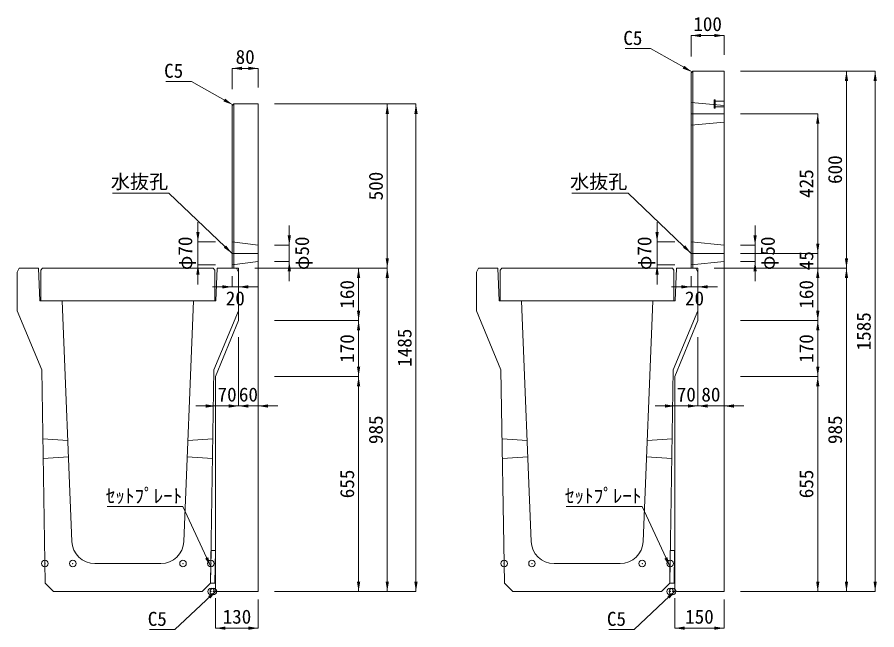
# Model space of a CAD drawing. Units: millimetres at full size, sheet at 1:40. Extents: x 172874 to 199766, y 869448 to 902797.
# Drawn here: x 176966 to 179587, y 876032 to 877898 of the extents above; entities that cross this region are included whole.
import ezdxf
from ezdxf.enums import TextEntityAlignment as Align

# ---------------------------------------------------------------- set-up
doc = ezdxf.new("R2010")
doc.units = ezdxf.units.MM
doc.header["$LTSCALE"] = 40
doc.header["$PDMODE"] = 32
doc.header["$PDSIZE"] = 20
for name, pattern in [('DASHED', [7.5, 6, -1.5]), ('USER1', [28.575, 19.05, -3.175, 3.175, -3.175]), ('USER2', [4.7625, 3.175, -1.5875]), ('USER3', [1.35, 0.75, -0.6])]:
    doc.linetypes.add(name, pattern=pattern)
for name, color, linetype, lineweight in [('セットプレート', 3, 'Continuous', 13), ('パネックスKDS', 2, 'Continuous', 13), ('寸法線', 7, 'Continuous', 13), ('引出線', 4, 'Continuous', 13), ('本体', 2, 'Continuous', 13), ('補助線', 8, 'Continuous', 13), ('ｲﾝｻｰﾄ', 3, 'USER3', 5)]:
    doc.layers.add(name, color=color, linetype=linetype, lineweight=lineweight)
doc.styles.add('ＭＳ ゴシック', font='')
doc.styles.get('ＭＳ ゴシック').set_extended_font_data('MS Gothic')

# ---------------------------------------------------------------- blocks, each defined once
blk = doc.blocks.new('filled_arrow')
at = {"color": 0, "linetype": 'Continuous', "lineweight": -2}
blk.add_solid([(7.5, 1.25), (0, 0), (7.5, -1.25)], dxfattribs=at)

msp = doc.modelspace()

# ---------------------------------------------------------------- linework, layer by layer
at = {"layer": 'セットプレート'}
for points in [[(177555.83, 876173.73), (177568.82, 876173.52), (177570.43, 876273.5), (177557.44, 876273.71)], [(178955.83, 876173.73), (178968.82, 876173.52), (178970.43, 876273.5), (178957.44, 876273.71)]]:
    msp.add_lwpolyline(points, close=True, dxfattribs=at)
at = {"layer": 'パネックスKDS'}
for p, q in [((179021.29, 877728.73), (179026.29, 877733.73)), ((179021.29, 877133.73), (179021.29, 877728.73)), ((179026.29, 877733.73), (179121.29, 877733.73)), ((179121.29, 876148.73), (179121.29, 877733.73)), ((177621.29, 877628.73), (177626.29, 877633.73)), ((177621.29, 877133.73), (177621.29, 877628.73)), ((177626.29, 877633.73), (177701.29, 877633.73)), ((177701.29, 876148.73), (177701.29, 877633.73)), ((177621.29, 877133.73), (177641.29, 877133.73)), ((177641.29, 876973.73), (177641.29, 877133.73)), ((179021.29, 877133.73), (179041.29, 877133.73)), ((179041.29, 876973.73), (179041.29, 877133.73)), ((177641.29, 876973.73), (177571.29, 876803.73)), ((179041.29, 876973.73), (178971.29, 876803.73)), ((177571.29, 876153.73), (177571.29, 876803.73)), ((178971.29, 876153.73), (178971.29, 876803.73)), ((177571.29, 876153.73), (177576.29, 876148.73)), ((177576.29, 876148.73), (177701.29, 876148.73)), ((178971.29, 876153.73), (178976.29, 876148.73)), ((178976.29, 876148.73), (179121.29, 876148.73))]:
    msp.add_line(p, q, dxfattribs=at)
at = {"layer": 'パネックスKDS', "lineweight": 5}
for p, q in [((179026.29, 877133.73), (179026.29, 877733.73)), ((177626.29, 877133.73), (177626.29, 877633.73))]:
    msp.add_line(p, q, dxfattribs=at)
at = {"layer": 'パネックスKDS', "linetype": 'DASHED', "lineweight": 9}
for p, q in [((179021.29, 877638.73), (179121.29, 877628.73)), ((179021.29, 877568.73), (179121.29, 877578.73)), ((177621.29, 877213.73), (177701.29, 877203.73)), ((179021.29, 877213.73), (179121.29, 877203.73)), ((177621.29, 877143.73), (177701.29, 877153.73)), ((179021.29, 877143.73), (179121.29, 877153.73))]:
    msp.add_line(p, q, dxfattribs=at)
at = {"layer": '寸法線'}
for p, q in [((179021.29, 877842.28), (179121.29, 877842.28)), ((179021.29, 877778.73), (179021.29, 877842.28)), ((179121.29, 877783.73), (179121.29, 877842.28)), ((177621.29, 877742.28), (177701.29, 877742.28)), ((177621.29, 877678.73), (177621.29, 877742.28)), ((177701.29, 877683.73), (177701.29, 877742.28)), ((179171.29, 877733.73), (179582.13, 877733.73)), ((179171.29, 877733.73), (179494.63, 877733.73)), ((179494.63, 877133.73), (179494.63, 877733.73)), ((179582.13, 876148.73), (179582.13, 877733.73)), ((177751.29, 877633.73), (178182.13, 877633.73)), ((177751.29, 877633.73), (178094.63, 877633.73)), ((178094.63, 877133.73), (178094.63, 877633.73)), ((178182.13, 876148.73), (178182.13, 877633.73)), ((179171.29, 877603.73), (179407.13, 877603.73)), ((179407.13, 877178.73), (179407.13, 877603.73)), ((177517.22, 877273.73), (177517.22, 877083.73)), ((177795.96, 877263.73), (177795.96, 877093.73)), ((178917.22, 877273.73), (178917.22, 877083.73)), ((179215.96, 877263.73), (179215.96, 877093.73)), ((179407.13, 877238.73), (179407.13, 877073.73)), ((177571.29, 877213.73), (177517.22, 877213.73)), ((177751.29, 877203.73), (177795.96, 877203.73)), ((178971.29, 877213.73), (178917.22, 877213.73)), ((179171.29, 877203.73), (179215.96, 877203.73)), ((179171.29, 877178.73), (179407.13, 877178.73)), ((179171.29, 877178.73), (179407.13, 877178.73)), ((177571.29, 877143.73), (177517.22, 877143.73)), ((177751.29, 877153.73), (177795.96, 877153.73)), ((178971.29, 877143.73), (178917.22, 877143.73)), ((179171.29, 877153.73), (179215.96, 877153.73)), ((177691.29, 877133.73), (178094.63, 877133.73)), ((177691.29, 877133.73), (178007.13, 877133.73)), ((177751.29, 877133.73), (178094.63, 877133.73)), ((178007.13, 877133.73), (178007.13, 876973.73)), ((178094.63, 877133.73), (178094.63, 876148.73)), ((179091.29, 877133.73), (179494.63, 877133.73)), ((179091.29, 877133.73), (179407.13, 877133.73)), ((179171.29, 877133.73), (179494.63, 877133.73)), ((179171.29, 877133.73), (179407.13, 877133.73)), ((179407.13, 877133.73), (179407.13, 876973.73)), ((179494.63, 877133.73), (179494.63, 876148.73)), ((177621.29, 877108.73), (177621.29, 877076.65)), ((177641.29, 877108.73), (177641.29, 877076.65)), ((179021.29, 877108.73), (179021.29, 877076.65)), ((179041.29, 877108.73), (179041.29, 877076.65)), ((177561.29, 877076.65), (177701.29, 877076.65)), ((178961.29, 877076.65), (179101.29, 877076.65)), ((177751.29, 876973.73), (178007.13, 876973.73)), ((177751.29, 876973.73), (178007.13, 876973.73)), ((178007.13, 876973.73), (178007.13, 876803.73)), ((179171.29, 876973.73), (179407.13, 876973.73)), ((179171.29, 876973.73), (179407.13, 876973.73)), ((179407.13, 876973.73), (179407.13, 876803.73)), ((177641.29, 876923.73), (177641.29, 876713.73)), ((179041.29, 876923.73), (179041.29, 876713.73)), ((179121.29, 876923.73), (179121.29, 876713.73)), ((177751.29, 876803.73), (178007.13, 876803.73)), ((177751.29, 876803.73), (178007.13, 876803.73)), ((178007.13, 876803.73), (178007.13, 876148.73)), ((179171.29, 876803.73), (179407.13, 876803.73)), ((179171.29, 876803.73), (179407.13, 876803.73)), ((179407.13, 876803.73), (179407.13, 876148.73)), ((177571.29, 876751.99), (177571.29, 876713.73)), ((177641.29, 876753.73), (177641.29, 876713.73)), ((177701.29, 876753.73), (177701.29, 876713.73)), ((178971.29, 876751.99), (178971.29, 876713.73)), ((179041.29, 876753.73), (179041.29, 876713.73)), ((177701.29, 876713.73), (177511.29, 876713.73)), ((177581.29, 876713.73), (177761.29, 876713.73)), ((179101.29, 876713.73), (178911.29, 876713.73)), ((178981.29, 876713.73), (179181.29, 876713.73)), ((177751.29, 876148.73), (178182.13, 876148.73)), ((177751.29, 876148.73), (178094.63, 876148.73)), ((177751.29, 876148.73), (178007.13, 876148.73)), ((179171.29, 876148.73), (179582.13, 876148.73)), ((179171.29, 876148.73), (179494.63, 876148.73)), ((179171.29, 876148.73), (179407.13, 876148.73)), ((177571.29, 876128.73), (177571.29, 876036.93)), ((177701.29, 876123.73), (177701.29, 876036.93)), ((178971.29, 876128.73), (178971.29, 876036.93)), ((179121.29, 876123.73), (179121.29, 876036.93)), ((177571.29, 876036.93), (177701.29, 876036.93)), ((178971.29, 876036.93), (179121.29, 876036.93))]:
    msp.add_line(p, q, dxfattribs=at)
at = {"layer": '引出線'}
for points in [[(179023.79, 877731.23), (178897.42, 877802.31), (178819.65, 877802.31)], [(177623.79, 877631.23), (177497.42, 877702.31), (177419.65, 877702.31)], [(177621.29, 877178.73), (177428.83, 877362.18), (177257.09, 877362.18)], [(179021.29, 877178.73), (178828.83, 877362.18), (178657.09, 877362.18)], [(177556.63, 876223.72), (177471.79, 876407.18), (177240.43, 876407.18)], [(178956.63, 876223.72), (178871.79, 876407.18), (178640.43, 876407.18)], [(177573.79, 876151.23), (177447.42, 876032.58), (177369.65, 876032.58)], [(178973.79, 876151.23), (178847.42, 876032.58), (178769.65, 876032.58)]]:
    msp.add_lwpolyline(points, dxfattribs=at)
at = {"layer": '本体'}
for p, q in [((176972.29, 877133.73), (176966.29, 877121.73)), ((176966.29, 877121.73), (176966.29, 877003.73)), ((176972.29, 877133.73), (177031.29, 877133.73)), ((177031.29, 877133.73), (177035.29, 877033.73)), ((177576.29, 877133.73), (177572.29, 877033.73)), ((177576.29, 877133.73), (177635.29, 877133.73)), ((177635.29, 877133.73), (177641.29, 877121.73)), ((177641.29, 877121.73), (177641.29, 877003.73)), ((178372.29, 877133.73), (178366.29, 877121.73)), ((178366.29, 877121.73), (178366.29, 877003.73)), ((178372.29, 877133.73), (178431.29, 877133.73)), ((178431.29, 877133.73), (178435.29, 877033.73)), ((178976.29, 877133.73), (178972.29, 877033.73)), ((178976.29, 877133.73), (179035.29, 877133.73)), ((179035.29, 877133.73), (179041.29, 877121.73)), ((179041.29, 877121.73), (179041.29, 877003.73)), ((177035.29, 877033.73), (177103.79, 877033.73)), ((177103.79, 877033.73), (177133.1, 876300.93)), ((177503.79, 877033.73), (177474.48, 876300.93)), ((177503.79, 877033.73), (177572.29, 877033.73)), ((178435.29, 877033.73), (178503.79, 877033.73)), ((178503.79, 877033.73), (178533.1, 876300.93)), ((178903.79, 877033.73), (178874.48, 876300.93)), ((178903.79, 877033.73), (178972.29, 877033.73)), ((176966.29, 877003.73), (177041.29, 876823.73)), ((177641.29, 877003.73), (177566.29, 876823.73)), ((178366.29, 877003.73), (178441.29, 876823.73)), ((179041.29, 877003.73), (178966.29, 876823.73)), ((177041.29, 876823.73), (177051.76, 876173.73)), ((177566.29, 876823.73), (177555.83, 876173.73)), ((178441.29, 876823.73), (178451.76, 876173.73)), ((178966.29, 876823.73), (178955.83, 876173.73)), ((177203.05, 876233.73), (177404.54, 876233.73)), ((178603.05, 876233.73), (178804.54, 876233.73)), ((177051.76, 876173.73), (177077.16, 876148.73)), ((177530.42, 876148.73), (177555.83, 876173.73)), ((178451.76, 876173.73), (178477.16, 876148.73)), ((178930.42, 876148.73), (178955.83, 876173.73)), ((177077.16, 876148.73), (177530.42, 876148.73)), ((178477.16, 876148.73), (178930.42, 876148.73))]:
    msp.add_line(p, q, dxfattribs=at)
at = {"layer": '本体', "linetype": 'USER2'}
for p, q in [((177044.67, 876613.73), (177120.79, 876608.73)), ((177486.79, 876608.73), (177562.91, 876613.73)), ((178444.67, 876613.73), (178520.79, 876608.73)), ((178886.79, 876608.73), (178962.91, 876613.73)), ((177122.79, 876558.73), (177045.64, 876553.73)), ((177561.94, 876553.73), (177484.79, 876558.73)), ((178522.79, 876558.73), (178445.64, 876553.73)), ((178961.94, 876553.73), (178884.79, 876558.73))]:
    msp.add_line(p, q, dxfattribs=at)
at = {"layer": '本体', "lineweight": 20}
for points in [[(177038.79, 877127.73), (177043.79, 877133.73), (177563.79, 877133.73), (177568.79, 877127.73), (177568.79, 877033.73), (177038.79, 877033.73)], [(178438.79, 877127.73), (178443.79, 877133.73), (178963.79, 877133.73), (178968.79, 877127.73), (178968.79, 877033.73), (178438.79, 877033.73)]]:
    msp.add_lwpolyline(points, close=True, dxfattribs=at)
at = {"layer": '本体'}
for centre, start, end in [((177203.05, 876303.73), 182.29061, 270), ((177404.54, 876303.73), 270, 357.70939), ((178603.05, 876303.73), 182.29061, 270), ((178804.54, 876303.73), 270, 357.70939)]:
    msp.add_arc(centre, 70, start, end, dxfattribs=at)
at = {"layer": '補助線'}
for p, q in [((179021.29, 877603.73), (179121.29, 877603.73)), ((179021.29, 877178.73), (179121.29, 877178.73))]:
    msp.add_line(p, q, dxfattribs=at)
at = {"layer": '補助線', "linetype": 'USER1'}
msp.add_line((177621.29, 877178.73), (177701.29, 877178.73), dxfattribs=at)
at = {"layer": '補助線'}
for p in [(177050.79, 876233.73), (177135.79, 876233.73), (177471.79, 876233.73), (177556.79, 876233.73), (178450.79, 876233.73), (178535.79, 876233.73), (178871.79, 876233.73), (178956.79, 876233.73), (177557.29, 876148.73), (177564.29, 876148.73), (177564.29, 876148.73), (178957.29, 876148.73), (178964.29, 876148.73), (178964.29, 876148.73)]:
    msp.add_point(p, dxfattribs=at)
at = {"layer": 'ｲﾝｻｰﾄ'}
for p, q in [((179091.29, 877646.23), (179091.29, 877621.23)), ((179094.29, 877646.23), (179091.29, 877646.23)), ((179094.29, 877621.23), (179094.29, 877646.23)), ((179121.29, 877642.23), (179094.29, 877642.23)), ((179091.29, 877621.23), (179094.29, 877621.23)), ((179094.29, 877625.23), (179121.29, 877625.23))]:
    msp.add_line(p, q, dxfattribs=at)

# ---------------------------------------------------------------- block references
at = {"layer": '寸法線', "xscale": 4, "yscale": 4}
for p in [(179021.29, 877842.28), (177621.29, 877742.28), (177641.29, 877076.65), (179041.29, 877076.65), (177641.29, 876713.73), (177701.29, 876713.73), (179041.29, 876713.73), (179121.29, 876713.73), (177571.29, 876036.93), (178971.29, 876036.93)]:
    msp.add_blockref('filled_arrow', p, dxfattribs=at)
for p, rotation in [((179121.29, 877842.28), 180), ((177701.29, 877742.28), 180), ((179494.63, 877733.73), 270), ((179582.13, 877733.73), 270), ((178094.63, 877633.73), 270), ((178182.13, 877633.73), 270), ((179407.13, 877603.73), 270), ((177517.22, 877213.73), 90), ((177795.96, 877203.73), 90), ((178917.22, 877213.73), 90), ((179215.96, 877203.73), 90), ((179407.13, 877178.73), 90), ((179407.13, 877178.73), 90), ((177517.22, 877143.73), 270), ((177795.96, 877153.73), 270), ((178094.63, 877133.73), 90), ((178917.22, 877143.73), 270), ((179215.96, 877153.73), 270), ((179494.63, 877133.73), 90), ((178007.13, 877133.73), 270), ((178094.63, 877133.73), 270), ((179407.13, 877133.73), 270), ((179407.13, 877133.73), 270), ((179494.63, 877133.73), 270), ((177621.29, 877076.65), 180), ((179021.29, 877076.65), 180), ((178007.13, 876973.73), 90), ((179407.13, 876973.73), 90), ((178007.13, 876973.73), 270), ((179407.13, 876973.73), 270), ((178007.13, 876803.73), 90), ((179407.13, 876803.73), 90), ((178007.13, 876803.73), 270), ((179407.13, 876803.73), 270), ((177571.29, 876713.73), 180), ((177641.29, 876713.73), 180), ((178971.29, 876713.73), 180), ((179041.29, 876713.73), 180), ((178007.13, 876148.73), 90), ((178094.63, 876148.73), 90), ((178182.13, 876148.73), 90), ((179407.13, 876148.73), 90), ((179494.63, 876148.73), 90), ((179582.13, 876148.73), 90), ((177701.29, 876036.93), 180), ((179121.29, 876036.93), 180)]:
    msp.add_blockref('filled_arrow', p, dxfattribs=dict(at, rotation=rotation))
at = {"layer": '引出線', "xscale": 4, "yscale": 4}
for p, rotation in [((179023.79, 877731.23), 150.6), ((177623.79, 877631.23), 150.6), ((177621.29, 877178.73), 136.4), ((179021.29, 877178.73), 136.4), ((177556.63, 876223.72), 114.8), ((178956.63, 876223.72), 114.8), ((177573.79, 876151.23), 223.2), ((178973.79, 876151.23), 223.2)]:
    msp.add_blockref('filled_arrow', p, dxfattribs=dict(at, rotation=rotation))

# ---------------------------------------------------------------- texts
at = {"layer": '寸法線', "style": 'ＭＳ ゴシック'}
for s, p in [('100', (179071.29, 877877.28)), ('80', (177661.29, 877777.28)), ('20', (177631.29, 877041.65)), ('20', (179031.29, 877041.65)), ('70', (177606.29, 876748.73)), ('60', (177671.29, 876748.73)), ('70', (179006.29, 876748.73)), ('80', (179081.29, 876748.73)), ('130', (177636.29, 876071.93)), ('150', (179046.29, 876071.93))]:
    msp.add_text(s, height=42.72, dxfattribs=at).set_placement(p, align=Align.MIDDLE_CENTER)
for s, p in [('600', (179459.63, 877433.73)), ('425', (179372.13, 877391.23)), ('500', (178059.63, 877383.73)), ('φ70', (177478.56, 877178.73)), ('φ50', (177834.62, 877178.73)), ('φ70', (178878.56, 877178.73)), ('φ50', (179254.62, 877178.73)), ('45', (179372.13, 877156.23)), ('160', (177972.13, 877053.73)), ('160', (179372.13, 877053.73)), ('1585', (179547.13, 876941.23)), ('1485', (178147.13, 876891.23)), ('170', (177972.13, 876888.73)), ('170', (179372.13, 876888.73)), ('985', (178059.63, 876641.23)), ('985', (179459.63, 876641.23)), ('655', (177972.13, 876476.23)), ('655', (179372.13, 876476.23))]:
    msp.add_text(s, height=42.72, rotation=90, dxfattribs=at).set_placement(p, align=Align.MIDDLE_CENTER)
at = {"layer": '引出線', "style": 'ＭＳ ゴシック'}
for s, p in [('C5', (178872.42, 877856.31)), ('C5', (177472.42, 877756.31)), ('水抜孔', (177426.58, 877418.46)), ('水抜孔', (178826.58, 877418.46)), ('ｾｯﾄﾌﾟﾚｰﾄ', (177469.54, 876461.18)), ('ｾｯﾄﾌﾟﾚｰﾄ', (178869.54, 876461.18)), ('C5', (177422.42, 876086.58)), ('C5', (178822.42, 876086.58))]:
    msp.add_text(s, height=42.72, dxfattribs=at).set_placement(p, align=Align.TOP_RIGHT)

doc.saveas('drawing.dxf')
